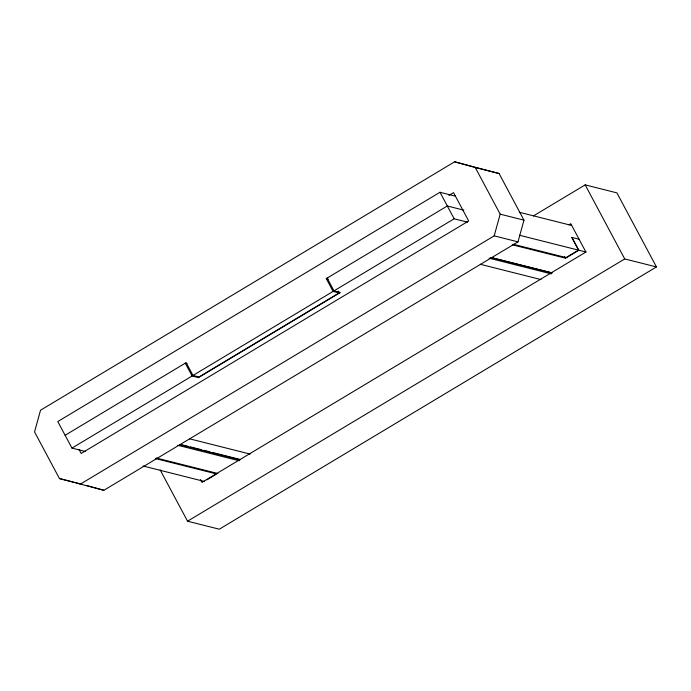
<?xml version="1.0" encoding="UTF-8"?>
<svg xmlns="http://www.w3.org/2000/svg" width="691" height="691" viewBox="0 0 691 691"><rect width="100%" height="100%" fill="white"/><g stroke="black" fill="none" stroke-linecap="round" stroke-linejoin="round"><path stroke-width="1.04" d="M80.07 484.296L494.195 235.856L500.172 214.158L475.27 167.533L454.643 161.798L40.527 410.229L34.55 431.927L59.452 478.561L103.875 490.29L517.991 241.859L523.968 220.161L499.075 173.527L454.643 161.798M455.637 196.218L439.986 192.271L57.785 421.553L71.968 448.096L85.477 451.499M448.925 195.406L453.546 192.634L468.679 220.973L81.167 453.451L79.154 449.677M65.127 435.287L186.147 362.654L192.988 375.455L199.025 376.984L339.134 292.924L338.158 291.092M339.134 292.924L333.097 291.412L326.264 278.603L447.31 205.987L463.799 210.142M71.968 448.096L192.107 376.008L198.455 377.588L340.335 292.474L333.995 290.876L327.154 278.076M192.988 375.455L333.097 291.412M333.995 290.876L454.142 218.788L467.548 222.165M533.417 215.929L585.173 184.877L616.908 192.875L656.45 266.933L219.28 529.202L187.546 521.204L160.165 469.932M568.926 224.8L570.775 223.694L585.908 252.034L201.936 482.387L200.425 479.554M579.222 239.233L571.682 237.341L578.522 250.142L566.11 257.588L513.301 244.277M512.307 244.778L565.54 258.192L578.842 250.22L586.054 252.034M206.929 479.839L215.799 474.518M187.546 521.204L624.716 258.935L656.45 266.933M187.08 363.656L185.274 363.198L192.107 376.008M475.27 167.533L499.075 173.527M519.278 212.258L571.44 225.404M500.172 214.158L523.968 220.161M519.494 235.26L578.522 250.142M494.195 235.856L517.991 241.859M490.973 257.493L551.504 272.755M490.835 257.493L552.221 272.971M489.09 258.192L551.435 273.904M480.288 264.282L541.001 279.587M326.264 278.603L328.268 279.112M189.42 438.776L250.142 454.082M181.802 444.754L188.064 446.334M190.155 446.852L201.634 449.755M203.724 450.273L209.986 451.854M212.068 452.38L240.252 459.48M179.764 444.65L240.019 459.843M177.803 445.289L239.19 460.767M156.166 457.978L217.89 473.525M155.38 458.53L216.689 473.983M142.959 465.976L204.277 481.428M59.452 478.561L73.937 482.214M76.001 482.733L82.212 484.296M86.34 485.419L103.875 490.29M585.173 184.877L624.716 258.935M572.01 237.419L578.842 250.22M564.564 256.37L565.54 258.192M439.986 192.271L454.142 218.788"/></g></svg>
